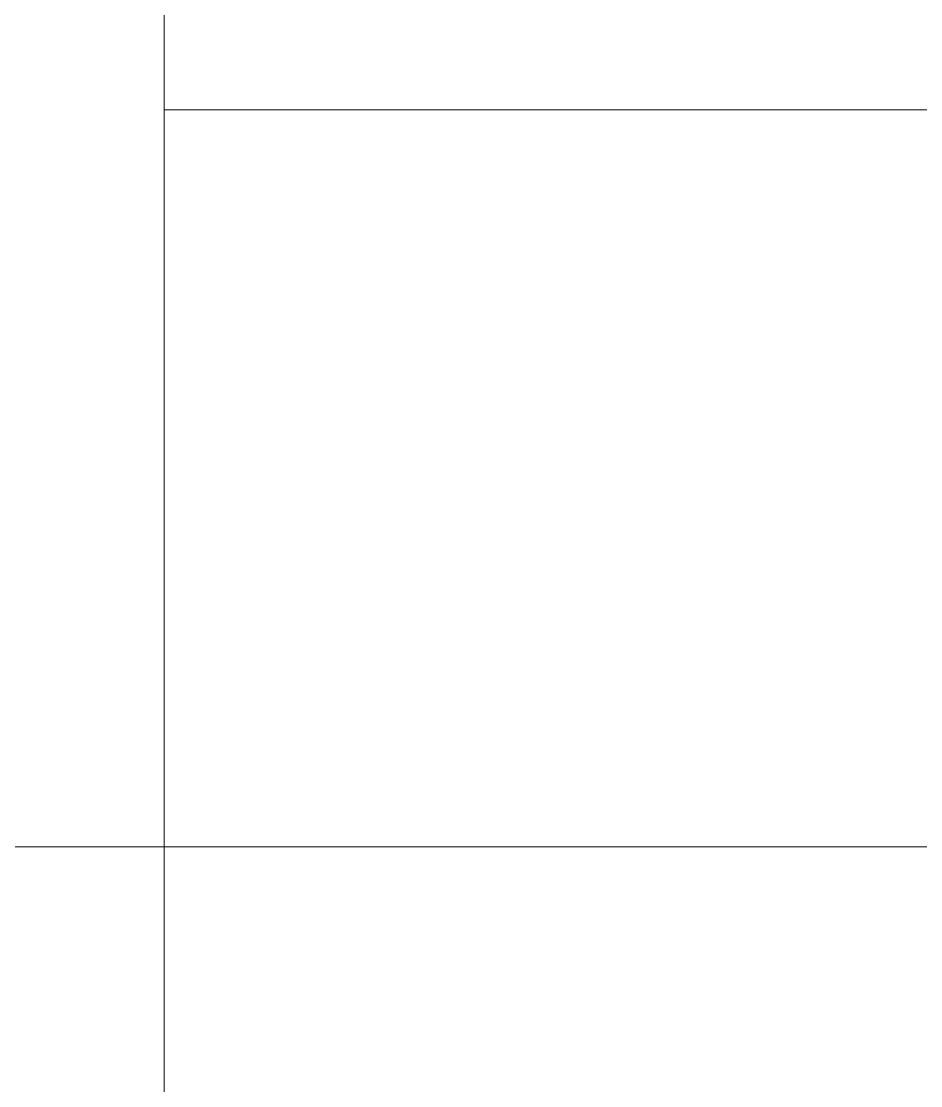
# Model space of a CAD drawing. Header units: inches. Extents: x -3733042 to -3450527, y 579159 to 997713.
# Drawn here: x -3651486 to -3650749, y 884717 to 885589 of the extents above; entities that cross this region are included whole.
import ezdxf

# ---------------------------------------------------------------- set-up
doc = ezdxf.new("R2010")
doc.units = ezdxf.units.IN
doc.header["$LTSCALE"] = 1000
doc.header["$MEASUREMENT"] = 0
doc.layers.add('PUB_TITLE', color=153, linetype='Continuous', lineweight=18)

msp = doc.modelspace()

# ---------------------------------------------------------------- linework, layer by layer
at = {"layer": 'PUB_TITLE'}
for p, q in [((-3651369.33696708, 892696.7283248076), (-3651369.336967081, 879912.5960888528)), ((-3651369.33696708, 885516.5398272942), (-3649264.60954366, 885516.5398272942)), ((-3653474.064390502, 884912.5960888528), (-3649264.609543659, 884912.5960888528))]:
    msp.add_line(p, q, dxfattribs=at)

doc.saveas('drawing.dxf')
